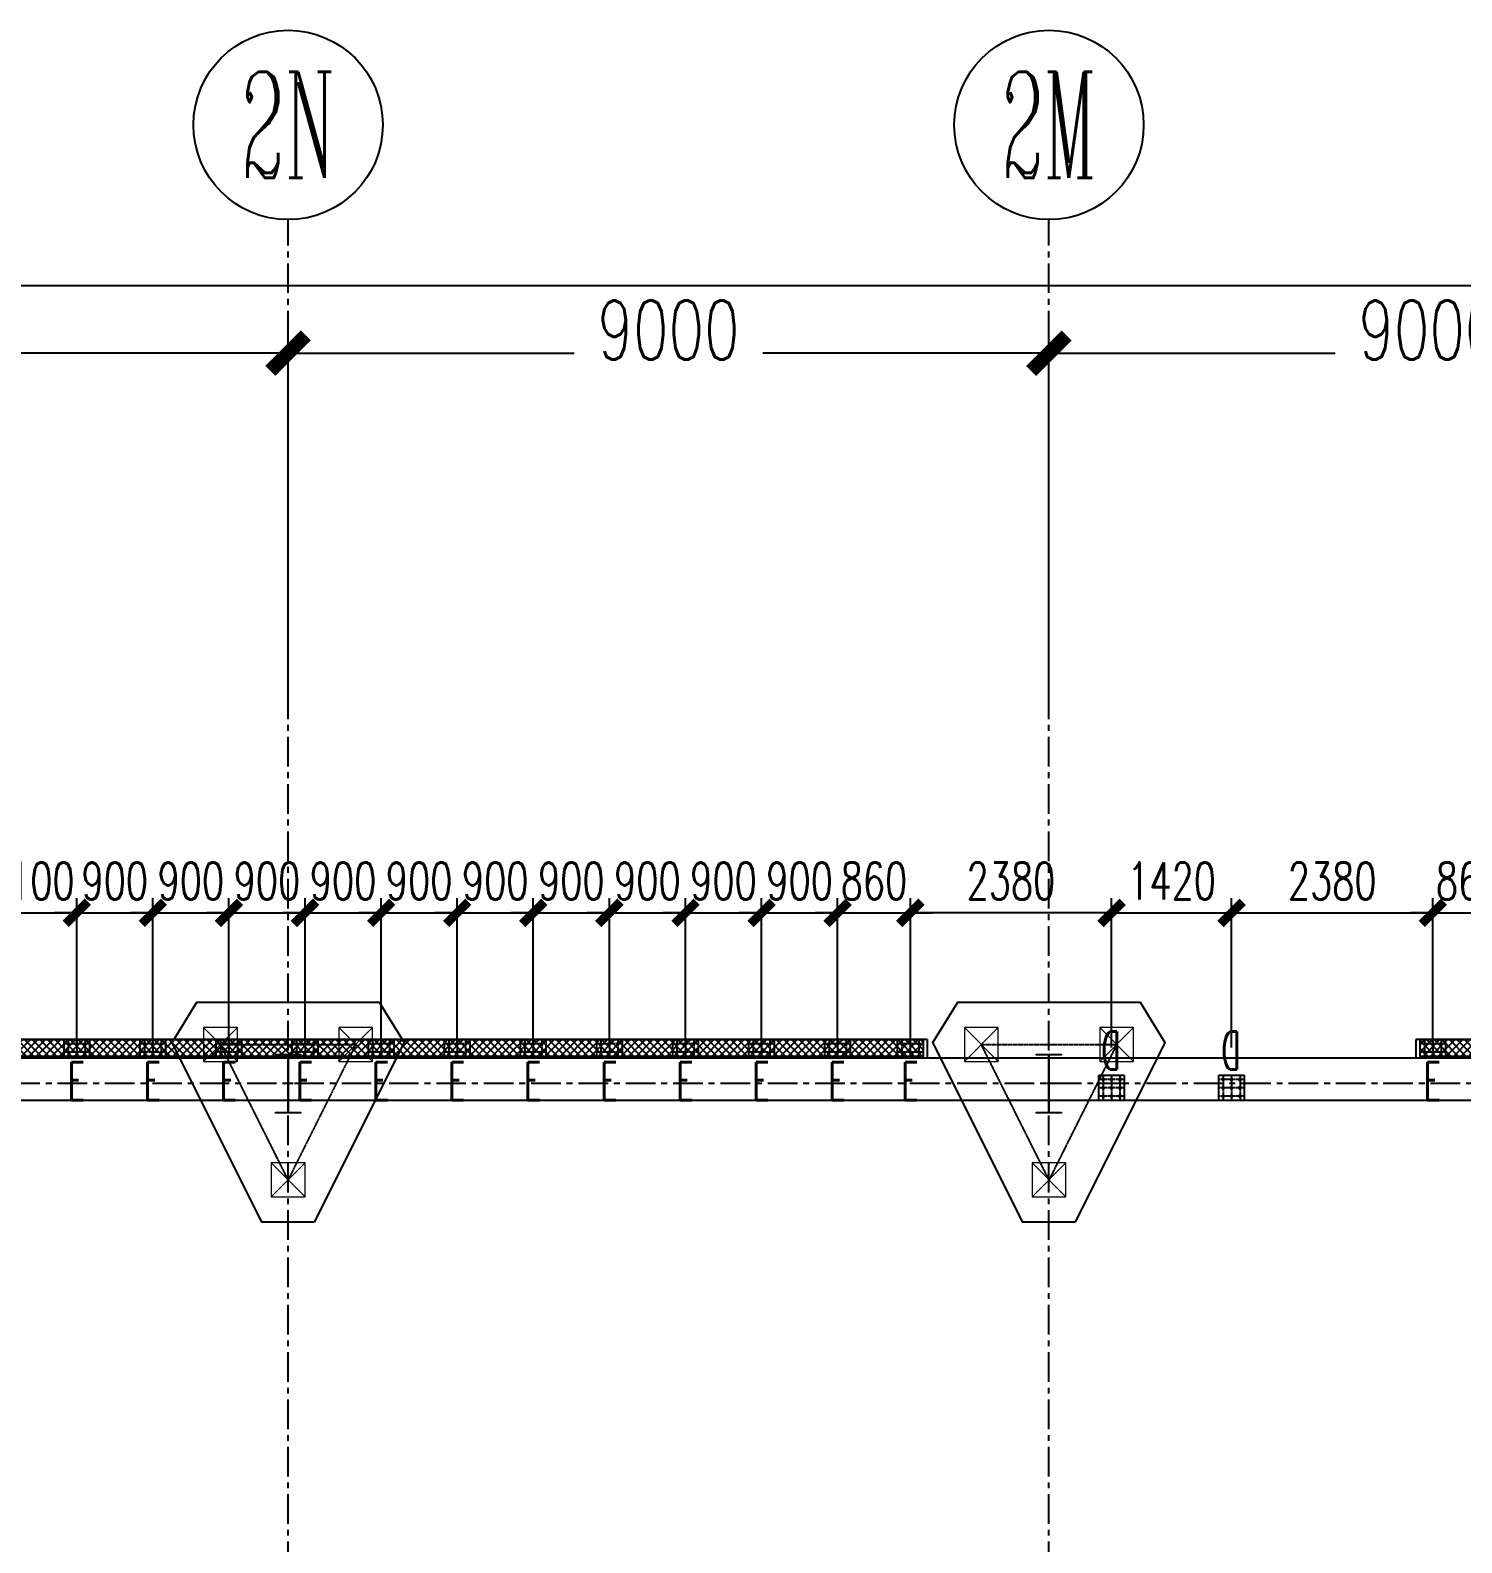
# Model space of a CAD drawing. Extents: x 782294 to 1727252, y -631030 to 17645.
# Drawn here: x 1063505 to 1080437, y -320817 to -302926 of the extents above; entities that cross this region are included whole.
import ezdxf
from ezdxf.enums import TextEntityAlignment as Align

# ---------------------------------------------------------------- set-up
doc = ezdxf.new("R2010")
doc.units = 0
doc.linetypes.add('CENTER', pattern=[2, 1.25, -0.25, 0.25, -0.25])
doc.layers.get('Defpoints').update_dxf_attribs({"color": 210})
for name, color, linetype in [('!ZN3-铝板幕墙-3', 3, 'Continuous'), ('2钢材断面', 2, 'Continuous'), ('30预埋件', 30, 'Continuous'), ('3符号', 3, 'Continuous'), ('40钢材投影', 40, 'Continuous'), ('ALT_CEN-0-30', 1, 'CENTER'), ('DIM', 173, 'Continuous'), ('DOTE', 1, 'CENTER'), ('S-BKL', 4, 'Continuous'), ('S-DOTE1', 140, 'CENTER'), ('S-HATCH1-W', 252, 'Continuous'), ('结构轮廓线', 1, 'Continuous')]:
    doc.layers.add(name, color=color, linetype=linetype)
doc.layers.add('S-col', color=2, linetype='Continuous', lineweight=0)
doc.layers.add('S-zhuang', color=1, linetype='Continuous', lineweight=0)
doc.styles.add('_TCH_AXIS', font='COMPLEX', dxfattribs={"bigfont": 'GBCBIG'})
doc.styles.add('DHTEXT-1', font='romans.shx', dxfattribs={"width": 0.7, "bigfont": 'chinese.shx'})
doc.dimstyles.new('ZN175', dxfattribs={"dimscale": 175, "dimtxt": 2.5, "dimasz": 1.5, "dimexe": 1, "dimexo": 2, "dimgap": 0.9, "dimtad": 1, "dimdec": 0, "dimdsep": 46, "dimtxsty": 'DHTEXT-1', "dimblk": 'ARCHTICK', "dimcen": 2.5, "dimclrd": 173, "dimclre": 173, "dimclrt": 7, "dimazin": 2, "dimtfac": 1, "dimtdec": 0, "dimtix": 1, "dimtmove": 2, "dimatfit": 3, "dimfxl": 0, "dimtolj": 1, "dimtzin": 0, "dimarcsym": 0})
doc.dimstyles.new('ZN280', dxfattribs={"dimscale": 280, "dimtxt": 2.5, "dimasz": 1.5, "dimexe": 1, "dimexo": 2, "dimgap": 0.9, "dimtad": 1, "dimdec": 0, "dimdsep": 46, "dimtxsty": 'DHTEXT-1', "dimblk": 'ARCHTICK', "dimcen": 2.5, "dimclrd": 173, "dimclre": 173, "dimclrt": 7, "dimazin": 2, "dimtfac": 1, "dimtdec": 0, "dimtix": 1, "dimtmove": 2, "dimatfit": 3, "dimfxl": 0, "dimarcsym": 0})

# ---------------------------------------------------------------- blocks, each defined once
blk = doc.blocks.new('_ArchTick')
at = {"color": 0, "linetype": 'ByBlock', "const_width": 0.4}
blk.add_lwpolyline([(-0.5, -0.5), (0.5, 0.5)], dxfattribs=at)
blk = doc.blocks.new('*D1457')
at = {"layer": 'Defpoints', "color": 0, "ltscale": 2800, "transparency": 16777216}
for p in [(48300, 91140), (39300, 86360), (48300, 86360)]:
    blk.add_point(p, dxfattribs=at)
at = {"layer": 'DIM', "color": 173, "linetype": 'ByBlock', "lineweight": -2, "ltscale": 2800, "transparency": 16777216}
for p, q in [((39300, 86920), (39300, 91420)), ((48300, 86920), (48300, 91420)), ((39300, 91140), (42685, 91140)), ((48300, 91140), (44915, 91140))]:
    blk.add_line(p, q, dxfattribs=at)
at = {"layer": 'DIM', "color": 173, "lineweight": -2, "ltscale": 2800, "transparency": 16777216, "xscale": 420, "yscale": 420, "zscale": 420, "rotation": 180}
blk.add_blockref('_ArchTick', (39300, 91140), dxfattribs=at)
at = {"layer": 'DIM', "color": 173, "lineweight": -2, "ltscale": 2800, "transparency": 16777216, "xscale": 420, "yscale": 420, "zscale": 420}
blk.add_blockref('_ArchTick', (48300, 91140), dxfattribs=at)
at = {"layer": 'DIM', "color": 7, "ltscale": 2800, "transparency": 16777216, "insert": (43800, 91415), "char_height": 700, "attachment_point": 5, "style": 'DHTEXT-1'}
blk.add_mtext('9000', dxfattribs=at)
blk = doc.blocks.new('*D1458')
at = {"layer": 'Defpoints', "color": 0, "ltscale": 2800, "transparency": 16777216}
for p in [(57300, 91140), (48300, 86360), (57300, 86360)]:
    blk.add_point(p, dxfattribs=at)
at = {"layer": 'DIM', "color": 173, "linetype": 'ByBlock', "lineweight": -2, "ltscale": 2800, "transparency": 16777216}
for p, q in [((48300, 86920), (48300, 91420)), ((57300, 86920), (57300, 91420)), ((48300, 91140), (51685, 91140)), ((57300, 91140), (53915, 91140))]:
    blk.add_line(p, q, dxfattribs=at)
at = {"layer": 'DIM', "color": 173, "lineweight": -2, "ltscale": 2800, "transparency": 16777216, "xscale": 420, "yscale": 420, "zscale": 420, "rotation": 180}
blk.add_blockref('_ArchTick', (48300, 91140), dxfattribs=at)
at = {"layer": 'DIM', "color": 173, "lineweight": -2, "ltscale": 2800, "transparency": 16777216, "xscale": 420, "yscale": 420, "zscale": 420}
blk.add_blockref('_ArchTick', (57300, 91140), dxfattribs=at)
at = {"layer": 'DIM', "color": 7, "ltscale": 2800, "transparency": 16777216, "insert": (52800, 91415), "char_height": 700, "attachment_point": 5, "style": 'DHTEXT-1'}
blk.add_mtext('9000', dxfattribs=at)
blk = doc.blocks.new('*D1459')
at = {"layer": 'Defpoints', "color": 0, "ltscale": 2800, "transparency": 16777216}
for p in [(66300, 91140), (57300, 86360), (66300, 86360)]:
    blk.add_point(p, dxfattribs=at)
at = {"layer": 'DIM', "color": 173, "linetype": 'ByBlock', "lineweight": -2, "ltscale": 2800, "transparency": 16777216}
for p, q in [((57300, 86920), (57300, 91420)), ((66300, 86920), (66300, 91420)), ((57300, 91140), (60685, 91140)), ((66300, 91140), (62915, 91140))]:
    blk.add_line(p, q, dxfattribs=at)
at = {"layer": 'DIM', "color": 173, "lineweight": -2, "ltscale": 2800, "transparency": 16777216, "xscale": 420, "yscale": 420, "zscale": 420, "rotation": 180}
blk.add_blockref('_ArchTick', (57300, 91140), dxfattribs=at)
at = {"layer": 'DIM', "color": 173, "lineweight": -2, "ltscale": 2800, "transparency": 16777216, "xscale": 420, "yscale": 420, "zscale": 420}
blk.add_blockref('_ArchTick', (66300, 91140), dxfattribs=at)
at = {"layer": 'DIM', "color": 7, "ltscale": 2800, "transparency": 16777216, "insert": (61800, 91415), "char_height": 700, "attachment_point": 5, "style": 'DHTEXT-1'}
blk.add_mtext('9000', dxfattribs=at)
blk = doc.blocks.new('*D1470')
at = {"layer": 'Defpoints', "color": 0, "ltscale": 2800, "transparency": 16777216}
for p in [(156300, 91940), (0, 86460), (156300, 86460)]:
    blk.add_point(p, dxfattribs=at)
at = {"layer": 'DIM', "color": 173, "linetype": 'ByBlock', "lineweight": -2, "ltscale": 2800, "transparency": 16777216}
for p, q in [((0, 87020), (0, 92220)), ((156300, 87020), (156300, 92220)), ((0, 91940), (76553, 91940)), ((156300, 91940), (79647, 91940))]:
    blk.add_line(p, q, dxfattribs=at)
at = {"layer": 'DIM', "color": 173, "lineweight": -2, "ltscale": 2800, "transparency": 16777216, "xscale": 420, "yscale": 420, "zscale": 420, "rotation": 180}
blk.add_blockref('_ArchTick', (0, 91940), dxfattribs=at)
at = {"layer": 'DIM', "color": 173, "lineweight": -2, "ltscale": 2800, "transparency": 16777216, "xscale": 420, "yscale": 420, "zscale": 420}
blk.add_blockref('_ArchTick', (156300, 91940), dxfattribs=at)
at = {"layer": 'DIM', "color": 7, "ltscale": 2800, "transparency": 16777216, "insert": (78100, 92215), "char_height": 700, "attachment_point": 5, "style": 'DHTEXT-1'}
blk.add_mtext('156300', dxfattribs=at)
blk = doc.blocks.new('卓越-轴号')
blk.add_circle((0, 0), 4)
at = {"color": 0, "style": '_TCH_AXIS', "width": 1.041667, "flags": 8}
blk.add_attdef('A', text='', height=4.48, dxfattribs=at).set_placement((-2, -2.24), (2, -2.24), align=Align.FIT)
blk = doc.blocks.new('20250913105916')
at = {"layer": '结构轮廓线', "color": 1, "ltscale": 500}
for p, q in [((55860, 83020), (34640, 83020)), ((34845, 83020), (55654, 83020)), ((55860, 83020), (55860, 82800)), ((74660, 83020), (61640, 83020)), ((61640, 83020), (61640, 82800))]:
    blk.add_line(p, q, dxfattribs=at)
blk = doc.blocks.new('20250903183753')
at = {"layer": '2钢材断面'}
for p, q in [((150, 0), (-150, 0)), ((-150, 0), (-150, -300)), ((150, -300), (150, 0)), ((-150, -300), (150, -300))]:
    blk.add_line(p, q, dxfattribs=at)
at = {"layer": '40钢材投影'}
for centre, radius in [((-100, -50), 12), ((-100, -150), 12), ((-100, -50), 6), ((-100, -150), 6), ((0, -50), 12), ((0, -150), 12), ((0, -50), 6), ((0, -150), 6), ((100, -50), 12), ((100, -150), 12), ((100, -50), 6), ((100, -150), 6), ((-100, -250), 12), ((-100, -250), 6), ((0, -250), 12), ((0, -250), 6), ((100, -251), 12), ((100, -251), 6)]:
    blk.add_circle(centre, radius, dxfattribs=at)
at = {"layer": 'ALT_CEN-0-30', "ltscale": 20}
for p, q in [((-100, 0), (-100, -300)), ((0, 0), (0, -300)), ((100, 0), (100, -300)), ((-150, -50), (150, -50)), ((-150, -150), (150, -150)), ((-150, -250), (150, -250))]:
    blk.add_line(p, q, dxfattribs=at)
blk = doc.blocks.new('20250903183821')
at = {"ltscale": 50}
blk.add_blockref('20250903183753', (0, 0), dxfattribs=at)
at = {"layer": '30预埋件', "style": 'DHTEXT-1', "text_generation_flag": 6, "width": 0.55}
blk.add_attdef('B', (-105, 65), '', height=450, rotation=180, dxfattribs=at)
blk = doc.blocks.new('20250902145151')
at = {"layer": '2钢材断面'}
for p, q in [((150, 100), (-150, 100)), ((-150, 100), (-150, -100)), ((150, -100), (150, 100)), ((-150, -100), (150, -100))]:
    blk.add_line(p, q, dxfattribs=at)
at = {"layer": '40钢材投影'}
for centre, radius in [((-100, 50), 10), ((-100, 50), 5), ((0, 50), 10), ((0, 50), 5), ((100, 50), 10), ((100, 50), 5), ((-100, -50), 10), ((-100, -50), 5), ((0, -50), 10), ((0, -50), 5), ((100, -50), 10), ((100, -50), 5)]:
    blk.add_circle(centre, radius, dxfattribs=at)
at = {"layer": 'ALT_CEN-0-30', "ltscale": 20}
for p, q in [((-150, 50), (150, 50)), ((-100, 100), (-100, -100)), ((0, 100), (0, -100)), ((100, 100), (100, -100)), ((-150, -50), (150, -50))]:
    blk.add_line(p, q, dxfattribs=at)
blk = doc.blocks.new('20250912153858')
at = {"ltscale": 50}
blk.add_blockref('20250902145151', (0, 100), dxfattribs=at)
at = {"layer": '30预埋件', "style": 'DHTEXT-1', "text_generation_flag": 6, "width": 0.55}
blk.add_attdef('B', (105, -65), '', height=450, dxfattribs=at)
blk = doc.blocks.new('20250913102643')
at = {"ltscale": 500}
ref = blk.add_blockref('20250903183821', (58040, 82600), dxfattribs=dict(at, xscale=-1))
ref.add_attrib('B', 'D', (58145, 83115), dxfattribs={"layer": '30预埋件', "height": 450, "style": 'DHTEXT-1', "text_generation_flag": 6, "width": 0.55})
ref = blk.add_blockref('20250903183821', (59460, 82600), dxfattribs=dict(at, xscale=-1))
ref.add_attrib('B', 'D', (59565, 83115), dxfattribs={"layer": '30预埋件', "height": 450, "style": 'DHTEXT-1', "text_generation_flag": 6, "width": 0.55})
at = {"layer": '结构轮廓线', "ltscale": 500}
ref = blk.add_blockref('20250912153858', (45800, 82820), dxfattribs=dict(at, xscale=-1))
ref.add_attrib('B', 'E', (45695, 82305), dxfattribs={"layer": '30预埋件', "height": 450, "rotation": 180, "style": 'DHTEXT-1', "text_generation_flag": 6, "width": 0.55})
ref = blk.add_blockref('20250912153858', (46700, 82820), dxfattribs=dict(at, xscale=-1))
ref.add_attrib('B', 'E', (46595, 82305), dxfattribs={"layer": '30预埋件', "height": 450, "rotation": 180, "style": 'DHTEXT-1', "text_generation_flag": 6, "width": 0.55})
ref = blk.add_blockref('20250912153858', (47600, 82820), dxfattribs=dict(at, xscale=-1))
ref.add_attrib('B', 'E', (47495, 82305), dxfattribs={"layer": '30预埋件', "height": 450, "rotation": 180, "style": 'DHTEXT-1', "text_generation_flag": 6, "width": 0.55})
ref = blk.add_blockref('20250912153858', (48500, 82820), dxfattribs=dict(at, xscale=-1))
ref.add_attrib('B', 'E', (48395, 82305), dxfattribs={"layer": '30预埋件', "height": 450, "rotation": 180, "style": 'DHTEXT-1', "text_generation_flag": 6, "width": 0.55})
ref = blk.add_blockref('20250912153858', (49400, 82820), dxfattribs=dict(at, xscale=-1))
ref.add_attrib('B', 'E', (49295, 82305), dxfattribs={"layer": '30预埋件', "height": 450, "rotation": 180, "style": 'DHTEXT-1', "text_generation_flag": 6, "width": 0.55})
ref = blk.add_blockref('20250912153858', (50300, 82820), dxfattribs=dict(at, xscale=-1))
ref.add_attrib('B', 'E', (50195, 82305), dxfattribs={"layer": '30预埋件', "height": 450, "rotation": 180, "style": 'DHTEXT-1', "text_generation_flag": 6, "width": 0.55})
ref = blk.add_blockref('20250912153858', (51200, 82820), dxfattribs=dict(at, xscale=-1))
ref.add_attrib('B', 'E', (51095, 82305), dxfattribs={"layer": '30预埋件', "height": 450, "rotation": 180, "style": 'DHTEXT-1', "text_generation_flag": 6, "width": 0.55})
ref = blk.add_blockref('20250912153858', (52100, 82820), dxfattribs=dict(at, xscale=-1))
ref.add_attrib('B', 'E', (51995, 82305), dxfattribs={"layer": '30预埋件', "height": 450, "rotation": 180, "style": 'DHTEXT-1', "text_generation_flag": 6, "width": 0.55})
ref = blk.add_blockref('20250912153858', (53000, 82820), dxfattribs=dict(at, xscale=-1))
ref.add_attrib('B', 'E', (52895, 82305), dxfattribs={"layer": '30预埋件', "height": 450, "rotation": 180, "style": 'DHTEXT-1', "text_generation_flag": 6, "width": 0.55})
ref = blk.add_blockref('20250912153858', (53900, 82820), dxfattribs=dict(at, xscale=-1))
ref.add_attrib('B', 'E', (53795, 82305), dxfattribs={"layer": '30预埋件', "height": 450, "rotation": 180, "style": 'DHTEXT-1', "text_generation_flag": 6, "width": 0.55})
ref = blk.add_blockref('20250912153858', (54800, 82820), dxfattribs=dict(at, xscale=-1))
ref.add_attrib('B', 'E', (54695, 82305), dxfattribs={"layer": '30预埋件', "height": 450, "rotation": 180, "style": 'DHTEXT-1', "text_generation_flag": 6, "width": 0.55})
ref = blk.add_blockref('20250912153858', (55660, 82820), dxfattribs=dict(at, xscale=-1))
ref.add_attrib('B', 'E', (55555, 82305), dxfattribs={"layer": '30预埋件', "height": 450, "rotation": 180, "style": 'DHTEXT-1', "text_generation_flag": 6, "width": 0.55})
ref = blk.add_blockref('20250912153858', (61840, 82820), dxfattribs=dict(at, xscale=-1))
ref.add_attrib('B', 'E', (61735, 82305), dxfattribs={"layer": '30预埋件', "height": 450, "rotation": 180, "style": 'DHTEXT-1', "text_generation_flag": 6, "width": 0.55})
blk = doc.blocks.new('*D939')
at = {"layer": 'Defpoints', "color": 0, "ltscale": 1750, "transparency": 16777216}
for p in [(1080955, -313366), (1080095, -315310), (1080955, -315310)]:
    blk.add_point(p, dxfattribs=at)
at = {"layer": 'DIM', "color": 173, "linetype": 'ByBlock', "lineweight": -2, "ltscale": 1750, "transparency": 16777216}
for p, q in [((1080095, -314960), (1080095, -313191)), ((1080955, -314960), (1080955, -313191)), ((1080095, -313366), (1079832, -313366)), ((1080095, -313366), (1080955, -313366)), ((1080955, -313366), (1081217, -313366))]:
    blk.add_line(p, q, dxfattribs=at)
at = {"layer": 'DIM', "color": 173, "lineweight": -2, "ltscale": 1750, "transparency": 16777216, "xscale": 262.5, "yscale": 262.5, "zscale": 262.5}
blk.add_blockref('_ArchTick', (1080095, -313366), dxfattribs=at)
at = {"layer": 'DIM', "color": 173, "lineweight": -2, "ltscale": 1750, "transparency": 16777216, "xscale": 262.5, "yscale": 262.5, "zscale": 262.5, "rotation": 180}
blk.add_blockref('_ArchTick', (1080955, -313366), dxfattribs=at)
at = {"layer": 'DIM', "color": 7, "ltscale": 1750, "transparency": 16777216, "insert": (1080525, -312989), "char_height": 437.5, "attachment_point": 5, "style": 'DHTEXT-1'}
blk.add_mtext('\\A1;860', dxfattribs=at)
blk = doc.blocks.new('*D940')
at = {"layer": 'Defpoints', "color": 0, "ltscale": 1750, "transparency": 16777216}
for p in [(1080095, -313366), (1077715, -315310), (1080095, -315310)]:
    blk.add_point(p, dxfattribs=at)
at = {"layer": 'DIM', "color": 173, "linetype": 'ByBlock', "lineweight": -2, "ltscale": 1750, "transparency": 16777216}
for p, q in [((1077715, -314960), (1077715, -313191)), ((1080095, -314960), (1080095, -313191)), ((1077715, -313366), (1080095, -313366))]:
    blk.add_line(p, q, dxfattribs=at)
at = {"layer": 'DIM', "color": 173, "lineweight": -2, "ltscale": 1750, "transparency": 16777216, "xscale": 262.5, "yscale": 262.5, "zscale": 262.5, "rotation": 180}
blk.add_blockref('_ArchTick', (1077715, -313366), dxfattribs=at)
at = {"layer": 'DIM', "color": 173, "lineweight": -2, "ltscale": 1750, "transparency": 16777216, "xscale": 262.5, "yscale": 262.5, "zscale": 262.5}
blk.add_blockref('_ArchTick', (1080095, -313366), dxfattribs=at)
at = {"layer": 'DIM', "color": 7, "ltscale": 1750, "transparency": 16777216, "insert": (1078905, -312989), "char_height": 437.5, "attachment_point": 5, "style": 'DHTEXT-1'}
blk.add_mtext('\\A1;2380', dxfattribs=at)
blk = doc.blocks.new('*D941')
at = {"layer": 'Defpoints', "color": 0, "ltscale": 1750, "transparency": 16777216}
for p in [(1077715, -313366), (1076295, -315310), (1077715, -315310)]:
    blk.add_point(p, dxfattribs=at)
at = {"layer": 'DIM', "color": 173, "linetype": 'ByBlock', "lineweight": -2, "ltscale": 1750, "transparency": 16777216}
for p, q in [((1076295, -314960), (1076295, -313191)), ((1077715, -314960), (1077715, -313191)), ((1076295, -313366), (1077715, -313366))]:
    blk.add_line(p, q, dxfattribs=at)
at = {"layer": 'DIM', "color": 173, "lineweight": -2, "ltscale": 1750, "transparency": 16777216, "xscale": 262.5, "yscale": 262.5, "zscale": 262.5, "rotation": 180}
blk.add_blockref('_ArchTick', (1076295, -313366), dxfattribs=at)
at = {"layer": 'DIM', "color": 173, "lineweight": -2, "ltscale": 1750, "transparency": 16777216, "xscale": 262.5, "yscale": 262.5, "zscale": 262.5}
blk.add_blockref('_ArchTick', (1077715, -313366), dxfattribs=at)
at = {"layer": 'DIM', "color": 7, "ltscale": 1750, "transparency": 16777216, "insert": (1077005, -312989), "char_height": 437.5, "attachment_point": 5, "style": 'DHTEXT-1'}
blk.add_mtext('\\A1;1420', dxfattribs=at)
blk = doc.blocks.new('*D942')
at = {"layer": 'Defpoints', "color": 0, "ltscale": 1750, "transparency": 16777216}
for p in [(1073915, -313366), (1073055, -315310), (1073915, -315310)]:
    blk.add_point(p, dxfattribs=at)
at = {"layer": 'DIM', "color": 173, "linetype": 'ByBlock', "lineweight": -2, "ltscale": 1750, "transparency": 16777216}
for p, q in [((1073055, -314960), (1073055, -313191)), ((1073915, -314960), (1073915, -313191)), ((1073055, -313366), (1072792, -313366)), ((1073055, -313366), (1073915, -313366)), ((1073915, -313366), (1074177, -313366))]:
    blk.add_line(p, q, dxfattribs=at)
at = {"layer": 'DIM', "color": 173, "lineweight": -2, "ltscale": 1750, "transparency": 16777216, "xscale": 262.5, "yscale": 262.5, "zscale": 262.5}
blk.add_blockref('_ArchTick', (1073055, -313366), dxfattribs=at)
at = {"layer": 'DIM', "color": 173, "lineweight": -2, "ltscale": 1750, "transparency": 16777216, "xscale": 262.5, "yscale": 262.5, "zscale": 262.5, "rotation": 180}
blk.add_blockref('_ArchTick', (1073915, -313366), dxfattribs=at)
at = {"layer": 'DIM', "color": 7, "ltscale": 1750, "transparency": 16777216, "insert": (1073485, -312989), "char_height": 437.5, "attachment_point": 5, "style": 'DHTEXT-1'}
blk.add_mtext('\\A1;860', dxfattribs=at)
blk = doc.blocks.new('*D943')
at = {"layer": 'Defpoints', "color": 0, "ltscale": 1750, "transparency": 16777216}
for p in [(1073055, -313366), (1072155, -315310), (1073055, -315310)]:
    blk.add_point(p, dxfattribs=at)
at = {"layer": 'DIM', "color": 173, "linetype": 'ByBlock', "lineweight": -2, "ltscale": 1750, "transparency": 16777216}
for p, q in [((1072155, -314960), (1072155, -313191)), ((1073055, -314960), (1073055, -313191)), ((1072155, -313366), (1071892, -313366)), ((1072155, -313366), (1073055, -313366)), ((1073055, -313366), (1073317, -313366))]:
    blk.add_line(p, q, dxfattribs=at)
at = {"layer": 'DIM', "color": 173, "lineweight": -2, "ltscale": 1750, "transparency": 16777216, "xscale": 262.5, "yscale": 262.5, "zscale": 262.5}
blk.add_blockref('_ArchTick', (1072155, -313366), dxfattribs=at)
at = {"layer": 'DIM', "color": 173, "lineweight": -2, "ltscale": 1750, "transparency": 16777216, "xscale": 262.5, "yscale": 262.5, "zscale": 262.5, "rotation": 180}
blk.add_blockref('_ArchTick', (1073055, -313366), dxfattribs=at)
at = {"layer": 'DIM', "color": 7, "ltscale": 1750, "transparency": 16777216, "insert": (1072605, -312989), "char_height": 437.5, "attachment_point": 5, "style": 'DHTEXT-1'}
blk.add_mtext('\\A1;900', dxfattribs=at)
blk = doc.blocks.new('*D944')
at = {"layer": 'Defpoints', "color": 0, "ltscale": 1750, "transparency": 16777216}
for p in [(1072155, -313366), (1071255, -315310), (1072155, -315310)]:
    blk.add_point(p, dxfattribs=at)
at = {"layer": 'DIM', "color": 173, "linetype": 'ByBlock', "lineweight": -2, "ltscale": 1750, "transparency": 16777216}
for p, q in [((1071255, -314960), (1071255, -313191)), ((1072155, -314960), (1072155, -313191)), ((1071255, -313366), (1070992, -313366)), ((1071255, -313366), (1072155, -313366)), ((1072155, -313366), (1072417, -313366))]:
    blk.add_line(p, q, dxfattribs=at)
at = {"layer": 'DIM', "color": 173, "lineweight": -2, "ltscale": 1750, "transparency": 16777216, "xscale": 262.5, "yscale": 262.5, "zscale": 262.5}
blk.add_blockref('_ArchTick', (1071255, -313366), dxfattribs=at)
at = {"layer": 'DIM', "color": 173, "lineweight": -2, "ltscale": 1750, "transparency": 16777216, "xscale": 262.5, "yscale": 262.5, "zscale": 262.5, "rotation": 180}
blk.add_blockref('_ArchTick', (1072155, -313366), dxfattribs=at)
at = {"layer": 'DIM', "color": 7, "ltscale": 1750, "transparency": 16777216, "insert": (1071705, -312989), "char_height": 437.5, "attachment_point": 5, "style": 'DHTEXT-1'}
blk.add_mtext('\\A1;900', dxfattribs=at)
blk = doc.blocks.new('*D945')
at = {"layer": 'Defpoints', "color": 0, "ltscale": 1750, "transparency": 16777216}
for p in [(1071255, -313366), (1070355, -315310), (1071255, -315310)]:
    blk.add_point(p, dxfattribs=at)
at = {"layer": 'DIM', "color": 173, "linetype": 'ByBlock', "lineweight": -2, "ltscale": 1750, "transparency": 16777216}
for p, q in [((1070355, -314960), (1070355, -313191)), ((1071255, -314960), (1071255, -313191)), ((1070355, -313366), (1070092, -313366)), ((1070355, -313366), (1071255, -313366)), ((1071255, -313366), (1071517, -313366))]:
    blk.add_line(p, q, dxfattribs=at)
at = {"layer": 'DIM', "color": 173, "lineweight": -2, "ltscale": 1750, "transparency": 16777216, "xscale": 262.5, "yscale": 262.5, "zscale": 262.5}
blk.add_blockref('_ArchTick', (1070355, -313366), dxfattribs=at)
at = {"layer": 'DIM', "color": 173, "lineweight": -2, "ltscale": 1750, "transparency": 16777216, "xscale": 262.5, "yscale": 262.5, "zscale": 262.5, "rotation": 180}
blk.add_blockref('_ArchTick', (1071255, -313366), dxfattribs=at)
at = {"layer": 'DIM', "color": 7, "ltscale": 1750, "transparency": 16777216, "insert": (1070805, -312989), "char_height": 437.5, "attachment_point": 5, "style": 'DHTEXT-1'}
blk.add_mtext('\\A1;900', dxfattribs=at)
blk = doc.blocks.new('*D946')
at = {"layer": 'Defpoints', "color": 0, "ltscale": 1750, "transparency": 16777216}
for p in [(1070355, -313366), (1069455, -315310), (1070355, -315310)]:
    blk.add_point(p, dxfattribs=at)
at = {"layer": 'DIM', "color": 173, "linetype": 'ByBlock', "lineweight": -2, "ltscale": 1750, "transparency": 16777216}
for p, q in [((1069455, -314960), (1069455, -313191)), ((1070355, -314960), (1070355, -313191)), ((1069455, -313366), (1069192, -313366)), ((1069455, -313366), (1070355, -313366)), ((1070355, -313366), (1070617, -313366))]:
    blk.add_line(p, q, dxfattribs=at)
at = {"layer": 'DIM', "color": 173, "lineweight": -2, "ltscale": 1750, "transparency": 16777216, "xscale": 262.5, "yscale": 262.5, "zscale": 262.5}
blk.add_blockref('_ArchTick', (1069455, -313366), dxfattribs=at)
at = {"layer": 'DIM', "color": 173, "lineweight": -2, "ltscale": 1750, "transparency": 16777216, "xscale": 262.5, "yscale": 262.5, "zscale": 262.5, "rotation": 180}
blk.add_blockref('_ArchTick', (1070355, -313366), dxfattribs=at)
at = {"layer": 'DIM', "color": 7, "ltscale": 1750, "transparency": 16777216, "insert": (1069905, -312989), "char_height": 437.5, "attachment_point": 5, "style": 'DHTEXT-1'}
blk.add_mtext('\\A1;900', dxfattribs=at)
blk = doc.blocks.new('*D947')
at = {"layer": 'Defpoints', "color": 0, "ltscale": 1750, "transparency": 16777216}
for p in [(1069455, -313366), (1068555, -315310), (1069455, -315310)]:
    blk.add_point(p, dxfattribs=at)
at = {"layer": 'DIM', "color": 173, "linetype": 'ByBlock', "lineweight": -2, "ltscale": 1750, "transparency": 16777216}
for p, q in [((1068555, -314960), (1068555, -313191)), ((1069455, -314960), (1069455, -313191)), ((1068555, -313366), (1068292, -313366)), ((1068555, -313366), (1069455, -313366)), ((1069455, -313366), (1069717, -313366))]:
    blk.add_line(p, q, dxfattribs=at)
at = {"layer": 'DIM', "color": 173, "lineweight": -2, "ltscale": 1750, "transparency": 16777216, "xscale": 262.5, "yscale": 262.5, "zscale": 262.5}
blk.add_blockref('_ArchTick', (1068555, -313366), dxfattribs=at)
at = {"layer": 'DIM', "color": 173, "lineweight": -2, "ltscale": 1750, "transparency": 16777216, "xscale": 262.5, "yscale": 262.5, "zscale": 262.5, "rotation": 180}
blk.add_blockref('_ArchTick', (1069455, -313366), dxfattribs=at)
at = {"layer": 'DIM', "color": 7, "ltscale": 1750, "transparency": 16777216, "insert": (1069005, -312989), "char_height": 437.5, "attachment_point": 5, "style": 'DHTEXT-1'}
blk.add_mtext('\\A1;900', dxfattribs=at)
blk = doc.blocks.new('*D948')
at = {"layer": 'Defpoints', "color": 0, "ltscale": 1750, "transparency": 16777216}
for p in [(1068555, -313366), (1067655, -315310), (1068555, -315310)]:
    blk.add_point(p, dxfattribs=at)
at = {"layer": 'DIM', "color": 173, "linetype": 'ByBlock', "lineweight": -2, "ltscale": 1750, "transparency": 16777216}
for p, q in [((1067655, -314960), (1067655, -313191)), ((1068555, -314960), (1068555, -313191)), ((1067655, -313366), (1067392, -313366)), ((1067655, -313366), (1068555, -313366)), ((1068555, -313366), (1068817, -313366))]:
    blk.add_line(p, q, dxfattribs=at)
at = {"layer": 'DIM', "color": 173, "lineweight": -2, "ltscale": 1750, "transparency": 16777216, "xscale": 262.5, "yscale": 262.5, "zscale": 262.5}
blk.add_blockref('_ArchTick', (1067655, -313366), dxfattribs=at)
at = {"layer": 'DIM', "color": 173, "lineweight": -2, "ltscale": 1750, "transparency": 16777216, "xscale": 262.5, "yscale": 262.5, "zscale": 262.5, "rotation": 180}
blk.add_blockref('_ArchTick', (1068555, -313366), dxfattribs=at)
at = {"layer": 'DIM', "color": 7, "ltscale": 1750, "transparency": 16777216, "insert": (1068105, -312989), "char_height": 437.5, "attachment_point": 5, "style": 'DHTEXT-1'}
blk.add_mtext('\\A1;900', dxfattribs=at)
blk = doc.blocks.new('*D949')
at = {"layer": 'Defpoints', "color": 0, "ltscale": 1750, "transparency": 16777216}
for p in [(1067655, -313366), (1066755, -315310), (1067655, -315310)]:
    blk.add_point(p, dxfattribs=at)
at = {"layer": 'DIM', "color": 173, "linetype": 'ByBlock', "lineweight": -2, "ltscale": 1750, "transparency": 16777216}
for p, q in [((1066755, -314960), (1066755, -313191)), ((1067655, -314960), (1067655, -313191)), ((1066755, -313366), (1066492, -313366)), ((1066755, -313366), (1067655, -313366)), ((1067655, -313366), (1067917, -313366))]:
    blk.add_line(p, q, dxfattribs=at)
at = {"layer": 'DIM', "color": 173, "lineweight": -2, "ltscale": 1750, "transparency": 16777216, "xscale": 262.5, "yscale": 262.5, "zscale": 262.5}
blk.add_blockref('_ArchTick', (1066755, -313366), dxfattribs=at)
at = {"layer": 'DIM', "color": 173, "lineweight": -2, "ltscale": 1750, "transparency": 16777216, "xscale": 262.5, "yscale": 262.5, "zscale": 262.5, "rotation": 180}
blk.add_blockref('_ArchTick', (1067655, -313366), dxfattribs=at)
at = {"layer": 'DIM', "color": 7, "ltscale": 1750, "transparency": 16777216, "insert": (1067205, -312989), "char_height": 437.5, "attachment_point": 5, "style": 'DHTEXT-1'}
blk.add_mtext('\\A1;900', dxfattribs=at)
blk = doc.blocks.new('*D950')
at = {"layer": 'Defpoints', "color": 0, "ltscale": 1750, "transparency": 16777216}
for p in [(1066755, -313366), (1065855, -315310), (1066755, -315310)]:
    blk.add_point(p, dxfattribs=at)
at = {"layer": 'DIM', "color": 173, "linetype": 'ByBlock', "lineweight": -2, "ltscale": 1750, "transparency": 16777216}
for p, q in [((1065855, -314960), (1065855, -313191)), ((1066755, -314960), (1066755, -313191)), ((1065855, -313366), (1065592, -313366)), ((1065855, -313366), (1066755, -313366)), ((1066755, -313366), (1067017, -313366))]:
    blk.add_line(p, q, dxfattribs=at)
at = {"layer": 'DIM', "color": 173, "lineweight": -2, "ltscale": 1750, "transparency": 16777216, "xscale": 262.5, "yscale": 262.5, "zscale": 262.5}
blk.add_blockref('_ArchTick', (1065855, -313366), dxfattribs=at)
at = {"layer": 'DIM', "color": 173, "lineweight": -2, "ltscale": 1750, "transparency": 16777216, "xscale": 262.5, "yscale": 262.5, "zscale": 262.5, "rotation": 180}
blk.add_blockref('_ArchTick', (1066755, -313366), dxfattribs=at)
at = {"layer": 'DIM', "color": 7, "ltscale": 1750, "transparency": 16777216, "insert": (1066305, -312989), "char_height": 437.5, "attachment_point": 5, "style": 'DHTEXT-1'}
blk.add_mtext('\\A1;900', dxfattribs=at)
blk = doc.blocks.new('*D951')
at = {"layer": 'Defpoints', "color": 0, "ltscale": 1750, "transparency": 16777216}
for p in [(1065855, -313366), (1064955, -315310), (1065855, -315310)]:
    blk.add_point(p, dxfattribs=at)
at = {"layer": 'DIM', "color": 173, "linetype": 'ByBlock', "lineweight": -2, "ltscale": 1750, "transparency": 16777216}
for p, q in [((1064955, -314960), (1064955, -313191)), ((1065855, -314960), (1065855, -313191)), ((1064955, -313366), (1064692, -313366)), ((1064955, -313366), (1065855, -313366)), ((1065855, -313366), (1066117, -313366))]:
    blk.add_line(p, q, dxfattribs=at)
at = {"layer": 'DIM', "color": 173, "lineweight": -2, "ltscale": 1750, "transparency": 16777216, "xscale": 262.5, "yscale": 262.5, "zscale": 262.5}
blk.add_blockref('_ArchTick', (1064955, -313366), dxfattribs=at)
at = {"layer": 'DIM', "color": 173, "lineweight": -2, "ltscale": 1750, "transparency": 16777216, "xscale": 262.5, "yscale": 262.5, "zscale": 262.5, "rotation": 180}
blk.add_blockref('_ArchTick', (1065855, -313366), dxfattribs=at)
at = {"layer": 'DIM', "color": 7, "ltscale": 1750, "transparency": 16777216, "insert": (1065405, -312989), "char_height": 437.5, "attachment_point": 5, "style": 'DHTEXT-1'}
blk.add_mtext('\\A1;900', dxfattribs=at)
blk = doc.blocks.new('*D952')
at = {"layer": 'Defpoints', "color": 0, "ltscale": 1750, "transparency": 16777216}
for p in [(1064955, -313366), (1064055, -315310), (1064955, -315310)]:
    blk.add_point(p, dxfattribs=at)
at = {"layer": 'DIM', "color": 173, "linetype": 'ByBlock', "lineweight": -2, "ltscale": 1750, "transparency": 16777216}
for p, q in [((1064055, -314960), (1064055, -313191)), ((1064955, -314960), (1064955, -313191)), ((1064055, -313366), (1063792, -313366)), ((1064055, -313366), (1064955, -313366)), ((1064955, -313366), (1065217, -313366))]:
    blk.add_line(p, q, dxfattribs=at)
at = {"layer": 'DIM', "color": 173, "lineweight": -2, "ltscale": 1750, "transparency": 16777216, "xscale": 262.5, "yscale": 262.5, "zscale": 262.5}
blk.add_blockref('_ArchTick', (1064055, -313366), dxfattribs=at)
at = {"layer": 'DIM', "color": 173, "lineweight": -2, "ltscale": 1750, "transparency": 16777216, "xscale": 262.5, "yscale": 262.5, "zscale": 262.5, "rotation": 180}
blk.add_blockref('_ArchTick', (1064955, -313366), dxfattribs=at)
at = {"layer": 'DIM', "color": 7, "ltscale": 1750, "transparency": 16777216, "insert": (1064505, -312989), "char_height": 437.5, "attachment_point": 5, "style": 'DHTEXT-1'}
blk.add_mtext('\\A1;900', dxfattribs=at)
blk = doc.blocks.new('*D953')
at = {"layer": 'Defpoints', "color": 0, "ltscale": 1750, "transparency": 16777216}
for p in [(1064055, -313366), (1062955, -315310), (1064055, -315310)]:
    blk.add_point(p, dxfattribs=at)
at = {"layer": 'DIM', "color": 173, "linetype": 'ByBlock', "lineweight": -2, "ltscale": 1750, "transparency": 16777216}
for p, q in [((1062955, -314960), (1062955, -313191)), ((1064055, -314960), (1064055, -313191)), ((1062955, -313366), (1062692, -313366)), ((1062955, -313366), (1064055, -313366)), ((1064055, -313366), (1064317, -313366))]:
    blk.add_line(p, q, dxfattribs=at)
at = {"layer": 'DIM', "color": 173, "lineweight": -2, "ltscale": 1750, "transparency": 16777216, "xscale": 262.5, "yscale": 262.5, "zscale": 262.5}
blk.add_blockref('_ArchTick', (1062955, -313366), dxfattribs=at)
at = {"layer": 'DIM', "color": 173, "lineweight": -2, "ltscale": 1750, "transparency": 16777216, "xscale": 262.5, "yscale": 262.5, "zscale": 262.5, "rotation": 180}
blk.add_blockref('_ArchTick', (1064055, -313366), dxfattribs=at)
at = {"layer": 'DIM', "color": 7, "ltscale": 1750, "transparency": 16777216, "insert": (1063505, -312989), "char_height": 437.5, "attachment_point": 5, "style": 'DHTEXT-1'}
blk.add_mtext('\\A1;1100', dxfattribs=at)
blk = doc.blocks.new('*D1481')
at = {"layer": 'Defpoints', "color": 0, "ltscale": 1750, "transparency": 16777216}
for p in [(1073915, -313366), (1073915, -315310), (1076295, -315310)]:
    blk.add_point(p, dxfattribs=at)
at = {"layer": 'DIM', "color": 173, "linetype": 'ByBlock', "lineweight": -2, "ltscale": 1750, "transparency": 16777216}
for p, q in [((1073915, -314960), (1073915, -313191)), ((1076295, -314960), (1076295, -313191)), ((1076295, -313366), (1073915, -313366))]:
    blk.add_line(p, q, dxfattribs=at)
at = {"layer": 'DIM', "color": 173, "lineweight": -2, "ltscale": 1750, "transparency": 16777216, "xscale": 262.5, "yscale": 262.5, "zscale": 262.5, "rotation": 180}
blk.add_blockref('_ArchTick', (1073915, -313366), dxfattribs=at)
at = {"layer": 'DIM', "color": 173, "lineweight": -2, "ltscale": 1750, "transparency": 16777216, "xscale": 262.5, "yscale": 262.5, "zscale": 262.5}
blk.add_blockref('_ArchTick', (1076295, -313366), dxfattribs=at)
at = {"layer": 'DIM', "color": 7, "ltscale": 1750, "transparency": 16777216, "insert": (1075105, -312989), "char_height": 437.5, "attachment_point": 5, "style": 'DHTEXT-1'}
blk.add_mtext('\\A1;2380', dxfattribs=at)
blk = doc.blocks.new('20250922145540')
at = {"layer": 'S-col'}
blk.add_lwpolyline([(-195790, 766820), (-195490, 766820), (-195490, 766808), (-195636, 766808), (-195636, 766132), (-195490, 766132), (-195490, 766120), (-195790, 766120), (-195790, 766132), (-195644, 766132), (-195644, 766808), (-195790, 766808)], close=True, dxfattribs=at)
blk = doc.blocks.new('S-ZHUANG-400')
at = {"layer": 'S-zhuang'}
for p, q in [((200, -200), (-200, 200)), ((-200, -200), (200, 200))]:
    blk.add_line(p, q, dxfattribs=at)
blk.add_lwpolyline([(-200, 200), (200, 200), (200, -200), (-200, -200)], close=True, dxfattribs=at)
blk = doc.blocks.new('CT3')
at = {"layer": 'S-DOTE1', "ltscale": 0.25}
for p, q in [((-101698, -257554), (-101818, -257554)), ((-101758, -257494), (-101758, -257614))]:
    blk.add_line(p, q, dxfattribs=at)
at = {"layer": 'S-DOTE1', "linetype": 'CENTER', "ltscale": 0.25}
blk.add_lwpolyline([(-100958, -258016), (-101758, -256416), (-102558, -258016)], close=True, dxfattribs=at)
at = {"layer": 'S-HATCH1-W'}
blk.add_lwpolyline([(-101449, -255916), (-102067, -255916), (-103130, -258042), (-102837, -258516), (-100680, -258516), (-100387, -258042)], close=True, dxfattribs=at)
at = {"layer": 'S-zhuang', "rotation": 90}
for p in [(-101758, -256416), (-102558, -258016), (-100958, -258016)]:
    blk.add_blockref('S-ZHUANG-400', p, dxfattribs=at)
blk = doc.blocks.new('A$C8df6222d')
at = {"layer": 'S-HATCH1-W'}
h = blk.add_hatch(dxfattribs=at)
h.set_pattern_fill('ANSI37', color=256, scale=20)
h.set_pattern_definition([(45, (267058.46, 338638.27), (-44.901281, 44.901281), []), (135, (267058.46, 338638.27), (-44.901281, -44.901281), [])])
h.paths.add_polyline_path([(34690, 83020), (55810, 83020), (55810, 82820), (34690, 82820)])
h = blk.add_hatch(dxfattribs=at)
h.set_pattern_fill('ANSI37', color=256, scale=20)
h.set_pattern_definition([(45, (294058.46, 338638.27), (-44.901281, 44.901281), []), (135, (294058.46, 338638.27), (-44.901281, -44.901281), [])])
h.paths.add_polyline_path([(74610, 82820), (74610, 83020), (61690, 83020), (61690, 82820)])
at = {"layer": 'S-BKL'}
for p, q in [((156304, 82800), (20814, 82800)), ((156304, 82300), (21121, 82300))]:
    blk.add_line(p, q, dxfattribs=at)
at = {"layer": 'S-HATCH1-W'}
for points in [[(34690, 83020), (55810, 83020), (55810, 82820), (34690, 82820)], [(61690, 83020), (74610, 83020), (74610, 82820), (61690, 82820)]]:
    blk.add_lwpolyline(points, close=True, dxfattribs=at)
for p in [(243940, -683970), (252940, -683970)]:
    blk.add_blockref('20250922145540', p)
at = {"layer": 'S-zhuang', "xscale": -1, "rotation": 180}
for p in [(150058, -175054), (159058, -175054)]:
    blk.add_blockref('CT3', p, dxfattribs=at)
blk = doc.blocks.new('20250821100646')
at = {"layer": 'DOTE', "ltscale": 280}
for p, q in [((48300, -10067.4), (48300, 92720)), ((57300, -10067.4), (57300, 92720)), ((165204.2, 82500), (-11095.8, 82500))]:
    blk.add_line(p, q, dxfattribs=at)
at = {"layer": '3符号', "color": 7}
ref = blk.add_blockref('卓越-轴号', (48300, 93840), dxfattribs=dict(at, xscale=280, yscale=280, zscale=280))
ref.add_attrib('A', '2N', dxfattribs={"layer": '0', "color": 0, "height": 1254.4, "style": '_TCH_AXIS', "width": 0.480769}).set_placement((47740, 93212.8), (48860, 93212.8), align=Align.FIT)
ref = blk.add_blockref('卓越-轴号', (57300, 93840), dxfattribs=dict(at, xscale=280, yscale=280, zscale=280))
ref.add_attrib('A', '2M', dxfattribs={"layer": '0', "color": 0, "height": 1254.4, "style": '_TCH_AXIS', "width": 0.457317}).set_placement((56740, 93212.8), (57860, 93212.8), align=Align.FIT)
at = {"layer": 'DIM', "ltscale": 2800}
for base, p1, p2, picture, middle in [((156300, 91940), (0, 86460), (156300, 86460), '*D1470', (78100, 92215)), ((48300, 91140), (39300, 86360), (48300, 86360), '*D1457', (43800, 91415)), ((57300, 91140), (48300, 86360), (57300, 86360), '*D1458', (52800, 91415)), ((66300, 91140), (57300, 86360), (66300, 86360), '*D1459', (61800, 91415))]:
    dim = blk.add_linear_dim(base=base, p1=p1, p2=p2, angle=0, dimstyle='ZN280', dxfattribs=at)
    dim.commit()
    dim.dimension.update_dxf_attribs({"geometry": picture, "text_midpoint": middle, "dimtype": 129})

msp = doc.modelspace()

# ---------------------------------------------------------------- block references
at = {"layer": '!ZN3-铝板幕墙-3', "ltscale": 1750}
msp.add_blockref('A$C8df6222d', (1018254.9, -397885.7), dxfattribs=at)
at = {"layer": 'DIM', "ltscale": 1500}
msp.add_blockref('20250821100646', (1018254.9, -397885.7), dxfattribs=at)
at = {"layer": '结构轮廓线', "ltscale": 500}
for name in ['20250913105916', '20250913102643']:
    msp.add_blockref(name, (1018254.9, -397885.7), dxfattribs=at)

# ---------------------------------------------------------------- dimensions: what is measured, and where the dimension line sits
at = {"layer": 'DIM', "ltscale": 1750}
for base, p1, p2, picture, middle in [((1064054.9, -313365.7), (1062955, -315309.7), (1064054.9, -315309.7), '*D953', (1063505, -312989.5)), ((1064954.9, -313365.7), (1064054.9, -315309.7), (1064954.9, -315309.7), '*D952', (1064504.9, -312989.5)), ((1065854.9, -313365.7), (1064954.9, -315309.7), (1065854.9, -315309.7), '*D951', (1065404.9, -312989.5)), ((1066754.9, -313365.7), (1065854.9, -315309.7), (1066754.9, -315309.7), '*D950', (1066304.9, -312989.5)), ((1067655, -313365.7), (1066754.9, -315309.7), (1067655, -315309.7), '*D949', (1067205, -312989.5)), ((1068554.9, -313365.7), (1067655, -315309.7), (1068554.9, -315309.7), '*D948', (1068105, -312989.5)), ((1069454.9, -313365.7), (1068554.9, -315309.7), (1069454.9, -315309.7), '*D947', (1069004.9, -312989.5)), ((1070355, -313365.7), (1069454.9, -315309.7), (1070355, -315309.7), '*D946', (1069905, -312989.5)), ((1071255, -313365.7), (1070355, -315309.7), (1071255, -315309.7), '*D945', (1070805, -312989.5)), ((1072155, -313365.7), (1071255, -315309.7), (1072155, -315309.7), '*D944', (1071705, -312989.5)), ((1073055, -313365.7), (1072155, -315309.7), (1073055, -315309.7), '*D943', (1072605, -312989.5)), ((1073914.9, -313365.7), (1073055, -315309.7), (1073914.9, -315309.7), '*D942', (1073485, -312989.5)), ((1073914.9, -313365.7), (1076294.9, -315309.7), (1073914.9, -315309.7), '*D1481', (1075104.9, -312989.5)), ((1077714.9, -313365.7), (1076294.9, -315309.7), (1077714.9, -315309.7), '*D941', (1077004.9, -312989.5)), ((1080094.9, -313365.7), (1077714.9, -315309.7), (1080094.9, -315309.7), '*D940', (1078904.9, -312989.5)), ((1080954.9, -313365.7), (1080094.9, -315309.7), (1080954.9, -315309.7), '*D939', (1080524.9, -312989.5))]:
    dim = msp.add_linear_dim(base=base, p1=p1, p2=p2, dimstyle='ZN175', dxfattribs=at)
    dim.commit()
    dim.dimension.update_dxf_attribs({"geometry": picture, "text_midpoint": middle})

doc.saveas('drawing.dxf')
